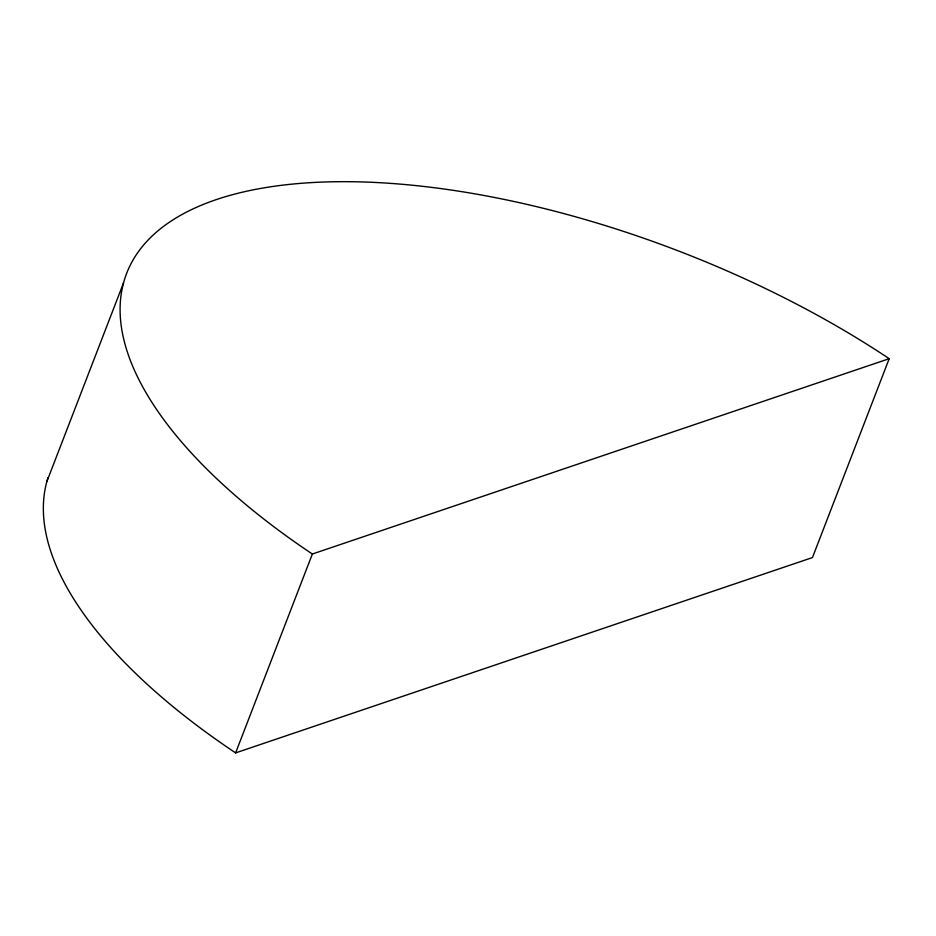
<?xml version="1.0" encoding="UTF-8"?>
<svg xmlns="http://www.w3.org/2000/svg" width="936" height="936" viewBox="0 0 936 936"><rect width="100%" height="100%" fill="white"/><g stroke="black" fill="none" stroke-linecap="round" stroke-linejoin="round"><path stroke-width="1.4" d="M46.8 481.736L123.54 282.859M235.615 752.895L312.355 554.018A508.213 219.597 21.1 0 1 216.239 199.625A508.213 219.597 21.1 0 1 889.2 358.687L812.46 557.563L235.615 752.895A508.213 219.597 21.1 0 1 48.005 477.629M312.355 554.018L889.2 358.687"/></g></svg>
